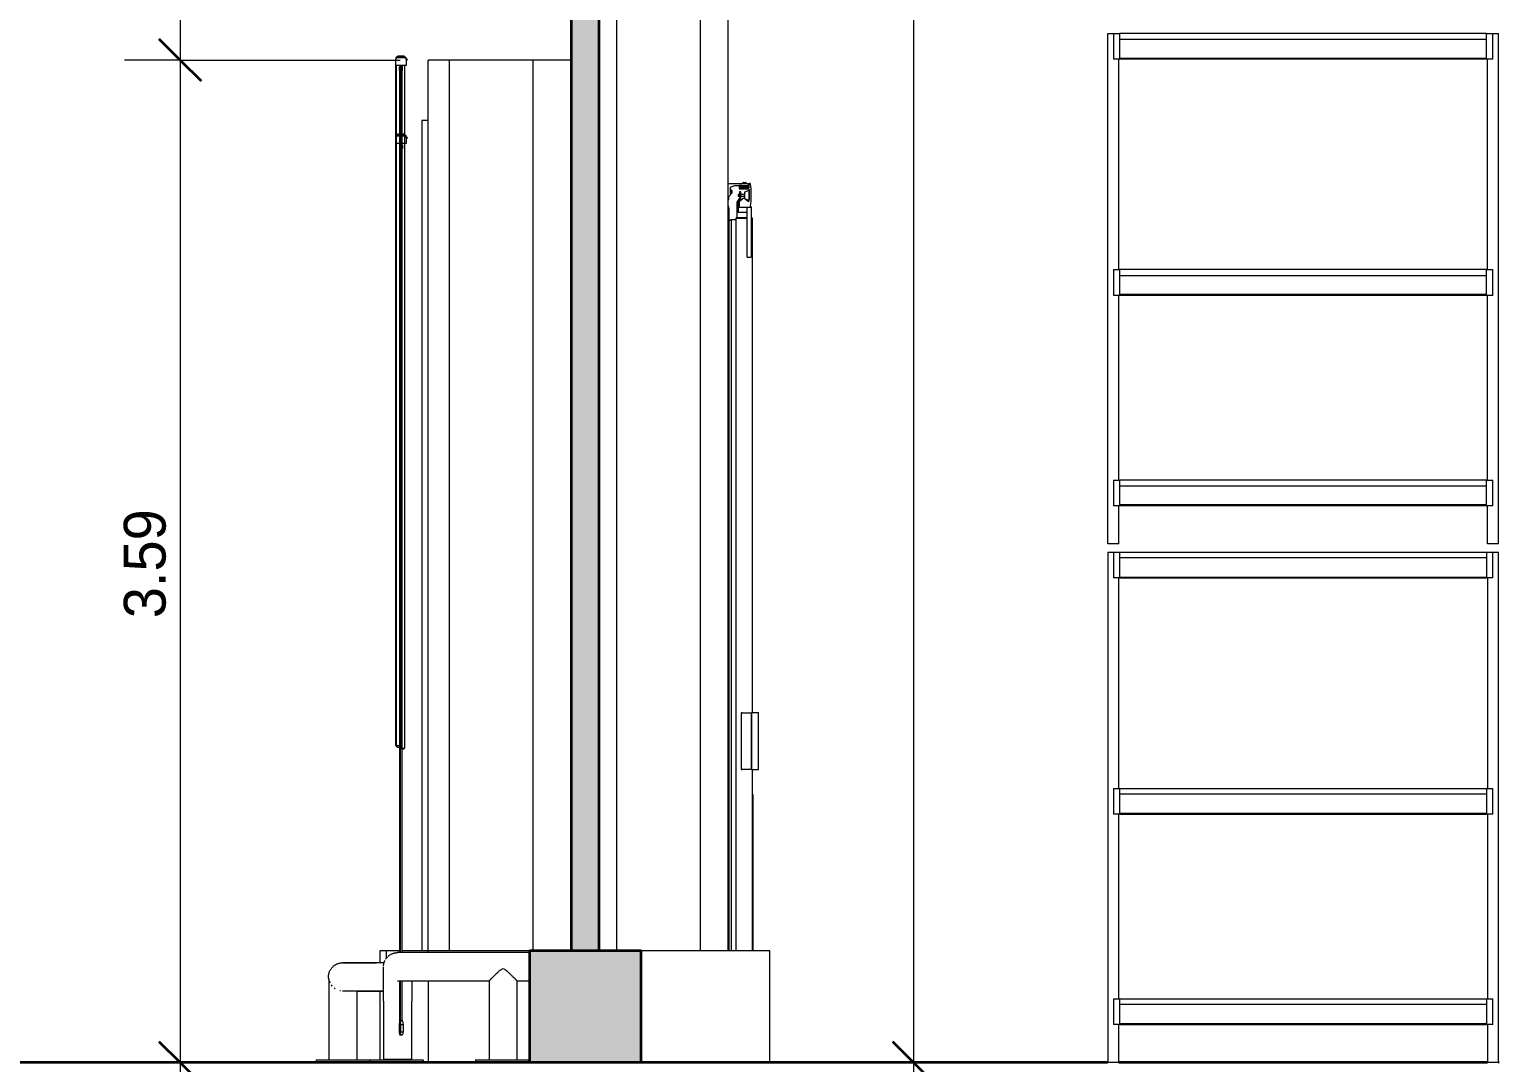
# Model space of a CAD drawing. Header units: centimetres. Extents: x -336 to 16318, y -437 to 1921.
# Drawn here: x 10739 to 11266, y 94 to 464 of the extents above; entities that cross this region are included whole.
import ezdxf

# ---------------------------------------------------------------- set-up
doc = ezdxf.new("R2010")
doc.units = ezdxf.units.CM
for name, color, linetype, lineweight in [('A-ANNO-DIMS', 7, 'Continuous', 9), ('A-ANNO-DIMS-100', 7, 'Continuous', 9), ('A-DOOR', 7, 'Continuous', 9), ('A-FLOR', 7, 'Continuous', 9), ('A-GENM', 7, 'Continuous', 9), ('A-WALL', 7, 'Continuous', 9), ('A-WALL-PATT', 7, 'Continuous', 35), ('I-WALL', 7, 'Continuous', 9), ('Q-SPCQ', 7, 'Continuous', 9)]:
    doc.layers.add(name, color=color, linetype=linetype, lineweight=lineweight)
doc.styles.add('Century Gothic_1', font='GOTHIC.TTF', dxfattribs={"height": 15})
doc.dimstyles.new('FCA_N_Cotas_E100', dxfattribs={"dimscale": 30.48, "dimtxt": 15.662524, "dimasz": 0.492126, "dimexe": 0.656168, "dimexo": 0.656168, "dimgap": 0.032808, "dimtad": 1, "dimlfac": 0.01, "dimrnd": 0.01, "dimzin": 0, "dimdsep": 46, "dimtxsty": 'Century Gothic_1', "dimblk1": 'OBLIQUE', "dimblk2": 'OBLIQUE', "dimsah": 1, "dimcen": 0.09, "dimdle": 0.656168, "dimazin": 2, "dimtfac": 1, "dimtdec": 4, "dimtix": 1, "dimtmove": 0, "dimatfit": 3, "dimfxl": 1, "dimtvp": 1, "dimtolj": 1, "dimtzin": 0, "dimarcsym": 2})
pattern_1 = [(90, (12329.9, 712), (-30, 2e-15), [])]

# ---------------------------------------------------------------- blocks, each defined once
blk = doc.blocks.new('PQ_RVR_EST-01_ZZ_ZZ_MO_T_A_rvt-2-Section 7')
at = {"layer": 'A-FLOR', "lineweight": 35}
for p, q in [((3262.56, 94), (2363.02, 94)), ((3398.61, 94), (3266.53, 94)), ((3402.77, 94), (3402.58, 94))]:
    blk.add_line(p, q, dxfattribs=at)
blk = doc.blocks.new('Doors-Door-sets- LAHET-LAH010005 - 2_10 x 3_00-1584137-Section 7')
at = {"layer": 'A-DOOR', "color": 8, "true_color": 0x808080}
for p, q in [((3133.7, 408.91), (3126.4, 408.91)), ((3127.3, 407.65), (3128.8, 408.28)), ((3127.3, 404.95), (3127.3, 407.65)), ((3127.7, 406.6), (3127.3, 406.6)), ((3127.7, 406.6), (3127.3, 406.6)), ((3127.3, 405.4), (3127.7, 405.4)), ((3127.3, 405.4), (3127.7, 405.4)), ((3127.8, 406.5), (3127.7, 406.6)), ((3127.7, 406.6), (3127.7, 406.52)), ((3127.8, 406.5), (3127.7, 406.6)), ((3127.7, 406.6), (3127.7, 406)), ((3127.7, 406), (3127.7, 405.4)), ((3127.7, 405.4), (3127.8, 405.5)), ((3127.7, 405.4), (3127.8, 405.5)), ((3127.7, 405.48), (3127.7, 405.4)), ((3127.8, 406.5), (3127.8, 406)), ((3127.8, 406.5), (3127.8, 406)), ((3127.8, 406), (3127.8, 405.5)), ((3127.8, 406), (3127.8, 405.5)), ((3128.8, 408.28), (3133.9, 408.28)), ((3130.42, 408.14), (3130.42, 407.22)), ((3130.53, 406.05), (3130.53, 403.79)), ((3131.04, 406.05), (3130.53, 406.05)), ((3131.4, 408.28), (3130.56, 408.28)), ((3130.56, 407.08), (3133.81, 407.08)), ((3130.7, 407.48), (3130.7, 408.08)), ((3130.7, 408.08), (3131.4, 408.08)), ((3133.9, 407.48), (3130.7, 407.48)), ((3131.04, 403.79), (3131.04, 406.05)), ((3131.37, 408.08), (3133.34, 408.08)), ((3131.4, 408.08), (3131.4, 408.28)), ((3131.85, 409.41), (3131.75, 409.31)), ((3131.85, 409.41), (3131.75, 409.31)), ((3131.75, 409.31), (3131.75, 408.91)), ((3131.75, 409.31), (3132.95, 409.31)), ((3131.85, 409.41), (3132.85, 409.41)), ((3131.85, 409.41), (3132.85, 409.41)), ((3131.85, 409.41), (3132.85, 409.41)), ((3131.85, 409.41), (3132.85, 409.41)), ((3132.05, 408.28), (3132.05, 408.08)), ((3133.98, 406.55), (3132.41, 405.94)), ((3132.41, 405.94), (3132.41, 403.59)), ((3132.65, 408.08), (3132.65, 408.28)), ((3132.95, 409.31), (3132.85, 409.41)), ((3132.95, 409.31), (3132.85, 409.41)), ((3132.95, 408.91), (3132.95, 409.31)), ((3133.9, 408.28), (3133.3, 408.28)), ((3133.3, 408.28), (3133.3, 408.08)), ((3133.3, 408.08), (3133.9, 408.08)), ((3133.9, 408.71), (3133.7, 408.91)), ((3133.9, 408.71), (3133.9, 408.28)), ((3133.9, 408.28), (3133.9, 408.71)), ((3133.9, 408.08), (3133.9, 407.48)), ((3133.98, 406.55), (3133.98, 403.18)), ((3134.02, 406.87), (3134.02, 403.51)), ((3134.35, 408.98), (3134.1, 408.98)), ((3134.82, 407.08), (3134.55, 408.81)), ((3134.82, 402.76), (3134.82, 407.08)), ((3126.4, 403.28), (3126.7, 403.28)), ((3126.52, 401), (3126.4, 401)), ((3126.52, 401), (3126.72, 400)), ((3126.52, 401), (3126.52, 134)), ((3126.7, 404.39), (3127.3, 404.95)), ((3126.7, 403.28), (3126.7, 404.39)), ((3130.53, 403.79), (3129.68, 402.35)), ((3129.68, 402.35), (3129.68, 396.63)), ((3130.53, 405.03), (3130.13, 405.03)), ((3130.13, 405.03), (3130.13, 404.47)), ((3130.13, 404.47), (3130.53, 404.47)), ((3130.19, 402.35), (3131.04, 403.79)), ((3130.19, 398.63), (3130.19, 402.35)), ((3130.21, 400.66), (3130.42, 400.86)), ((3130.42, 400.86), (3130.21, 400.66)), ((3130.28, 400.48), (3134.67, 400.48)), ((3130.52, 402.46), (3130.42, 402.46)), ((3130.42, 402.46), (3130.42, 400.86)), ((3131.92, 403.66), (3130.52, 402.46)), ((3132.41, 405.03), (3131.04, 405.03)), ((3131.04, 404.47), (3132.41, 404.47)), ((3132.41, 403.66), (3131.92, 403.66)), ((3133.81, 402.46), (3132.41, 403.66)), ((3132.63, 403.47), (3133.91, 402.97)), ((3133.36, 382.63), (3133.36, 400.48)), ((3134.02, 403.51), (3133.81, 402.46)), ((3134.52, 400.86), (3134.82, 402.76)), ((3134.52, 400.86), (3134.74, 400.65)), ((3134.74, 400.65), (3134.52, 400.86)), ((3134.8, 400.48), (3134.67, 400.48)), ((3134.8, 400.48), (3134.8, 382.63)), ((3126.72, 400), (3126.72, 134)), ((3126.73, 394.9), (3126.73, 134)), ((3126.73, 394.9), (3126.73, 134)), ((3127.72, 396.15), (3129.22, 396.15)), ((3127.72, 134), (3127.72, 396.15)), ((3129.22, 396.48), (3129.22, 134)), ((3133.36, 396.64), (3129.38, 396.64)), ((3129.68, 396.63), (3133.36, 396.63)), ((3133.36, 398.63), (3130.19, 398.63)), ((3135.03, 396.64), (3134.8, 396.64)), ((3135.22, 219.39), (3135.22, 396.44)), ((3133.36, 382.63), (3134.8, 382.63)), ((3131.21, 219.39), (3131.21, 199)), ((3131.48, 219.39), (3131.22, 219.39)), ((3131.48, 219.39), (3134.88, 219.39)), ((3134.88, 219.39), (3134.94, 219.39)), ((3134.88, 199), (3134.88, 219.39)), ((3134.92, 219.39), (3134.92, 199)), ((3137.42, 219.39), (3134.92, 219.39)), ((3137.42, 199), (3137.42, 219.39)), ((3131.22, 199), (3131.48, 199)), ((3134.88, 199), (3131.48, 199)), ((3134.94, 199), (3134.88, 199)), ((3134.92, 199), (3137.42, 199)), ((3135.22, 134), (3135.22, 199)), ((3135.17, 190.09), (3135.37, 190.09)), ((3135.37, 190.09), (3135.37, 134))]:
    blk.add_line(p, q, dxfattribs=at)
for centre, radius, start, end in [((3130.56, 408.14), 0.141, 105, 180), ((3130.56, 408.14), 0.141, 90, 180), ((3130.56, 407.22), 0.141, 180, 270), ((3133.81, 406.87), 0.212, 0, 90), ((3133.81, 406.87), 0.212, 60, 75), ((3134.1, 408.77), 0.208, 89.3533, 198.3162), ((3134.1, 408.77), 0.208, 102.9737, 171.0755), ((3133.81, 406.87), 0.212, 0, 45), ((3134.35, 408.78), 0.198, 8.9726, 89.3533), ((3130.28, 400.58), 0.103, 133.3468, 270), ((3130.28, 400.58), 0.103, 133.3468, 147.0121), ((3130.28, 400.58), 0.103, 215.3387, 270), ((3134.67, 400.58), 0.0991, 270, 46.6532), ((3134.67, 400.58), 0.0991, 283.6653, 46.6532)]:
    blk.add_arc(centre, radius, start, end, dxfattribs=at)
for points, knots in [([(3126.74, 394.74), (3126.73, 394.79), (3126.73, 394.9), (3126.74, 395.05), (3126.76, 395.21), (3126.81, 395.36), (3126.88, 395.5), (3126.96, 395.63), (3127.06, 395.76), (3127.17, 395.87), (3127.29, 395.96), (3127.47, 396.07), (3127.62, 396.12), (3127.72, 396.15)], [0.4545455, 0.4545455, 0.4545455, 0.4545455, 0.5, 0.5454545, 0.5909091, 0.6363636, 0.6818182, 0.7272727, 0.7727273, 0.8181818, 0.8636364, 0.9090909, 1, 1, 1, 1]), ([(3129.38, 396.64), (3129.37, 396.64), (3129.35, 396.63), (3129.32, 396.62), (3129.3, 396.62), (3129.28, 396.6), (3129.27, 396.59), (3129.26, 396.58), (3129.24, 396.56), (3129.23, 396.54), (3129.23, 396.51), (3129.22, 396.49), (3129.22, 396.48)], [0, 0, 0, 0, 0.166667, 0.25, 0.333333, 0.416667, 0.5, 0.583333, 0.666667, 0.75, 0.833333, 1, 1, 1, 1]), ([(3135.22, 396.44), (3135.22, 396.46), (3135.22, 396.48), (3135.21, 396.52), (3135.2, 396.53), (3135.19, 396.55), (3135.18, 396.56), (3135.17, 396.58), (3135.15, 396.6), (3135.13, 396.61), (3135.1, 396.62), (3135.07, 396.63), (3135.04, 396.64), (3135.03, 396.64)], [0, 0, 0, 0, 0.166667, 0.25, 0.333333, 0.375, 0.416667, 0.5, 0.583333, 0.666667, 0.75, 0.833333, 1, 1, 1, 1])]:
    blk.add_open_spline(points, degree=3, knots=knots, dxfattribs=at)
blk.add_open_spline([(3126.74, 394.74), (3126.73, 394.79), (3126.73, 394.9), (3126.73, 395), (3126.74, 395.05)], degree=3, dxfattribs=at)
blk = doc.blocks.new('FCA_N_Cortina Plastico Industrial - 4_90x3_00-1685725-Section 7')
at = {"layer": 'A-GENM', "color": 8, "true_color": 0x808080}
for p, q in [((3007.64, 453.85), (3007.31, 453.47)), ((3007.31, 453.47), (3007.31, 451.45)), ((3008.26, 454.67), (3007.47, 454)), ((3007.64, 453.83), (3007.5, 453.93)), ((3007.5, 453.93), (3007.64, 453.83)), ((3007.64, 453.83), (3007.5, 453.93)), ((3007.5, 453.93), (3007.64, 453.83)), ((3007.64, 453.83), (3007.5, 453.93)), ((3007.5, 453.93), (3007.64, 453.83)), ((3007.64, 453.83), (3007.5, 453.93)), ((3007.5, 453.93), (3007.64, 453.83)), ((3011.09, 454), (3007.53, 454)), ((3007.53, 453.85), (3007.64, 453.85)), ((3007.59, 454), (3008.29, 454.59)), ((3010.36, 454.67), (3008.26, 454.67)), ((3008.29, 454.59), (3010.33, 454.59)), ((3010.33, 454.59), (3011.04, 454)), ((3011.19, 453.97), (3010.36, 454.67)), ((3011.12, 453.93), (3010.98, 453.82)), ((3010.98, 453.82), (3011.12, 453.93)), ((3011.12, 453.93), (3010.98, 453.82)), ((3010.98, 453.82), (3011.12, 453.93)), ((3011.12, 453.93), (3010.98, 453.82)), ((3010.98, 453.82), (3011.12, 453.93)), ((3011.12, 453.93), (3010.98, 453.82)), ((3010.98, 453.82), (3011.12, 453.93)), ((3011.32, 453.47), (3010.98, 453.85)), ((3010.98, 453.85), (3011.09, 453.85)), ((3011.09, 453.8), (3011.19, 453.88)), ((3011.19, 453.88), (3011.09, 453.8)), ((3011.09, 453.8), (3011.19, 453.88)), ((3011.19, 453.88), (3011.09, 453.8)), ((3011.09, 453.8), (3011.19, 453.88)), ((3011.19, 453.88), (3011.09, 453.8)), ((3011.09, 453.8), (3011.19, 453.88)), ((3011.19, 453.88), (3011.09, 453.8)), ((3011.65, 453.33), (3011.09, 453.8)), ((3011.2, 453.6), (3011.59, 453.27)), ((3011.32, 451.45), (3011.32, 453.47)), ((3011.59, 453.27), (3011.65, 453.33)), ((3007.31, 451.45), (3007.31, 208.05)), ((3007.31, 451.45), (3011.32, 451.45)), ((3007.71, 208.05), (3007.71, 451.45)), ((3008.79, 449.53), (3008.79, 450.75)), ((3008.79, 450.75), (3008.94, 450.75)), ((3008.94, 449.53), (3008.79, 449.53)), ((3008.89, 207.99), (3008.89, 449.53)), ((3008.91, 451.45), (3008.91, 208.05)), ((3009.41, 450.75), (3009.29, 450.75)), ((3009.29, 449.53), (3009.84, 449.53)), ((3009.31, 451.45), (3009.31, 207.05)), ((3009.31, 208.05), (3009.31, 451.45)), ((3009.46, 207.05), (3009.46, 451.45)), ((3009.46, 449.87), (3009.55, 449.87)), ((3009.52, 449.93), (3009.58, 450.41)), ((3009.52, 449.93), (3009.61, 449.93)), ((3009.58, 450.41), (3009.58, 451.45)), ((3009.67, 450.41), (3009.58, 450.41)), ((3009.67, 450.41), (3009.61, 449.93)), ((3009.67, 451.45), (3009.67, 450.41)), ((3009.84, 450.75), (3009.67, 450.75)), ((3009.74, 206.63), (3009.74, 449.53)), ((3009.84, 449.53), (3009.84, 450.75)), ((3010.51, 451.45), (3010.51, 207.05)), ((3010.66, 207.05), (3010.66, 451.45)), ((3008.89, 133.38), (3008.89, 207.41)), ((3008.97, 207.8), (3008.97, 133.39)), ((3009.74, 133.39), (3009.74, 206.52)), ((3008.89, 109.09), (3008.89, 123.35)), ((3008.97, 123.33), (3008.97, 109.09)), ((3009.74, 109.09), (3009.74, 123.31)), ((3008.77, 108.97), (3008.62, 107.57)), ((3008.62, 107.57), (3008.62, 104.99)), ((3008.89, 109.09), (3008.97, 109.09)), ((3009.7, 109.1), (3008.93, 109.1)), ((3008.97, 109.09), (3009.74, 109.09)), ((3009.23, 107.57), (3009.08, 108.97)), ((3009.08, 108.97), (3009.86, 108.97)), ((3009.23, 104.99), (3009.23, 107.57)), ((3010.01, 107.57), (3009.23, 107.57)), ((3009.86, 108.97), (3010.01, 107.57)), ((3010.01, 107.57), (3010.01, 104.99)), ((3008.62, 104.99), (3008.77, 104.13)), ((3008.93, 104), (3009.7, 104)), ((3008.93, 104), (3009.7, 104)), ((3008.93, 104), (3009.7, 104)), ((3009.08, 104.13), (3009.23, 104.99)), ((3009.08, 104.13), (3009.86, 104.13)), ((3009.23, 104.99), (3010.01, 104.99)), ((3010.01, 104.99), (3009.86, 104.13))]:
    blk.add_line(p, q, dxfattribs=at)
at = {"layer": 'A-GENM', "color": 8, "true_color": 0x808080, "flags": 128}
for points in [[(3007.31, 208.05), (3007.31, 208.01), (3007.32, 207.97), (3007.32, 207.93), (3007.32, 207.89), (3007.33, 207.85), (3007.34, 207.81), (3007.35, 207.77), (3007.36, 207.74), (3007.38, 207.7), (3007.39, 207.66), (3007.41, 207.62), (3007.42, 207.59), (3007.44, 207.55), (3007.46, 207.52), (3007.49, 207.49), (3007.51, 207.45), (3007.53, 207.42), (3007.56, 207.39), (3007.59, 207.36), (3007.62, 207.33), (3007.64, 207.31), (3007.67, 207.28), (3007.71, 207.25), (3007.74, 207.23), (3007.77, 207.21), (3007.81, 207.19), (3007.84, 207.17), (3007.88, 207.15), (3007.91, 207.13), (3007.95, 207.12), (3007.99, 207.1), (3008.03, 207.09), (3008.06, 207.08), (3008.1, 207.07), (3008.14, 207.06), (3008.18, 207.06), (3008.22, 207.05), (3008.26, 207.05), (3008.3, 207.05), (3008.34, 207.05), (3008.38, 207.05), (3008.42, 207.06), (3008.46, 207.06), (3008.5, 207.07), (3008.54, 207.08), (3008.58, 207.09), (3008.62, 207.1), (3008.65, 207.11), (3008.69, 207.12), (3008.73, 207.14), (3008.76, 207.16), (3008.8, 207.18), (3008.83, 207.2), (3008.87, 207.22), (3008.9, 207.24), (3008.93, 207.27), (3008.96, 207.29), (3008.99, 207.32), (3009.02, 207.35), (3009.05, 207.37), (3009.08, 207.4), (3009.1, 207.44), (3009.12, 207.47), (3009.15, 207.5), (3009.17, 207.53), (3009.19, 207.57), (3009.21, 207.6), (3009.22, 207.64), (3009.24, 207.68), (3009.25, 207.72), (3009.27, 207.75), (3009.28, 207.79), (3009.29, 207.83), (3009.3, 207.87), (3009.3, 207.91), (3009.31, 207.95), (3009.31, 207.99), (3009.31, 208.03), (3009.31, 208.05)], [(3008.91, 208.05), (3008.91, 208.03), (3008.91, 208), (3008.91, 207.98), (3008.9, 207.95), (3008.9, 207.93), (3008.89, 207.91), (3008.89, 207.88), (3008.88, 207.86), (3008.87, 207.84), (3008.86, 207.82), (3008.85, 207.79), (3008.84, 207.77), (3008.83, 207.75), (3008.82, 207.73), (3008.81, 207.71), (3008.79, 207.69), (3008.78, 207.67), (3008.76, 207.65), (3008.75, 207.64), (3008.73, 207.62), (3008.71, 207.6), (3008.69, 207.59), (3008.68, 207.57), (3008.66, 207.56), (3008.64, 207.55), (3008.62, 207.53), (3008.59, 207.52), (3008.57, 207.51), (3008.55, 207.5), (3008.53, 207.49), (3008.51, 207.48), (3008.48, 207.48), (3008.46, 207.47), (3008.44, 207.46), (3008.41, 207.46), (3008.39, 207.46), (3008.37, 207.45), (3008.34, 207.45), (3008.32, 207.45), (3008.29, 207.45), (3008.27, 207.45), (3008.25, 207.45), (3008.22, 207.46), (3008.2, 207.46), (3008.18, 207.47), (3008.15, 207.47), (3008.13, 207.48), (3008.11, 207.49), (3008.08, 207.49), (3008.06, 207.5), (3008.04, 207.51), (3008.02, 207.53), (3008, 207.54), (3007.98, 207.55), (3007.96, 207.56), (3007.94, 207.58), (3007.92, 207.59), (3007.9, 207.61), (3007.89, 207.63), (3007.87, 207.64), (3007.85, 207.66), (3007.84, 207.68), (3007.82, 207.7), (3007.81, 207.72), (3007.8, 207.74), (3007.79, 207.76), (3007.77, 207.78), (3007.76, 207.8), (3007.76, 207.83), (3007.75, 207.85), (3007.74, 207.87), (3007.73, 207.89), (3007.73, 207.92), (3007.72, 207.94), (3007.72, 207.97), (3007.72, 207.99), (3007.71, 208.01), (3007.71, 208.04), (3007.71, 208.05)], [(3009.31, 207.05), (3009.31, 207.02), (3009.31, 207), (3009.32, 206.97), (3009.32, 206.94), (3009.33, 206.92), (3009.33, 206.89), (3009.34, 206.86), (3009.35, 206.84), (3009.36, 206.81), (3009.37, 206.79), (3009.38, 206.76), (3009.39, 206.74), (3009.4, 206.71), (3009.42, 206.69), (3009.43, 206.67), (3009.45, 206.65), (3009.46, 206.63), (3009.48, 206.6), (3009.5, 206.58), (3009.52, 206.57), (3009.54, 206.55), (3009.56, 206.53), (3009.58, 206.51), (3009.6, 206.5), (3009.62, 206.48), (3009.65, 206.47), (3009.67, 206.45), (3009.69, 206.44), (3009.72, 206.43), (3009.74, 206.42), (3009.77, 206.41), (3009.79, 206.4), (3009.82, 206.4), (3009.85, 206.39), (3009.87, 206.38), (3009.9, 206.38), (3009.93, 206.38), (3009.95, 206.38), (3009.98, 206.38), (3010.01, 206.38), (3010.03, 206.38), (3010.06, 206.38), (3010.09, 206.38), (3010.11, 206.39), (3010.14, 206.39), (3010.17, 206.4), (3010.19, 206.41), (3010.22, 206.42), (3010.24, 206.43), (3010.27, 206.44), (3010.29, 206.45), (3010.32, 206.46), (3010.34, 206.47), (3010.36, 206.49), (3010.38, 206.5), (3010.41, 206.52), (3010.43, 206.54), (3010.45, 206.56), (3010.47, 206.57), (3010.48, 206.59), (3010.5, 206.61), (3010.52, 206.64), (3010.54, 206.66), (3010.55, 206.68), (3010.57, 206.7), (3010.58, 206.73), (3010.59, 206.75), (3010.6, 206.77), (3010.61, 206.8), (3010.62, 206.82), (3010.63, 206.85), (3010.64, 206.88), (3010.65, 206.9), (3010.65, 206.93), (3010.66, 206.95), (3010.66, 206.98), (3010.66, 207.01), (3010.66, 207.04), (3010.66, 207.05)], [(3010.51, 207.05), (3010.51, 207.03), (3010.51, 207.01), (3010.51, 206.99), (3010.51, 206.97), (3010.5, 206.95), (3010.5, 206.93), (3010.49, 206.9), (3010.49, 206.88), (3010.48, 206.87), (3010.47, 206.85), (3010.46, 206.83), (3010.45, 206.81), (3010.44, 206.79), (3010.43, 206.77), (3010.42, 206.75), (3010.41, 206.74), (3010.4, 206.72), (3010.38, 206.7), (3010.37, 206.69), (3010.35, 206.67), (3010.34, 206.66), (3010.32, 206.65), (3010.31, 206.63), (3010.29, 206.62), (3010.27, 206.61), (3010.25, 206.6), (3010.23, 206.59), (3010.22, 206.58), (3010.2, 206.57), (3010.18, 206.56), (3010.16, 206.55), (3010.14, 206.55), (3010.12, 206.54), (3010.1, 206.54), (3010.08, 206.53), (3010.06, 206.53), (3010.03, 206.53), (3010.01, 206.53), (3009.99, 206.53), (3009.97, 206.53), (3009.95, 206.53), (3009.93, 206.53), (3009.91, 206.53), (3009.89, 206.53), (3009.87, 206.54), (3009.85, 206.54), (3009.83, 206.55), (3009.81, 206.56), (3009.79, 206.56), (3009.77, 206.57), (3009.75, 206.58), (3009.73, 206.59), (3009.71, 206.6), (3009.7, 206.61), (3009.68, 206.63), (3009.66, 206.64), (3009.65, 206.65), (3009.63, 206.67), (3009.61, 206.68), (3009.6, 206.7), (3009.59, 206.71), (3009.57, 206.73), (3009.56, 206.74), (3009.55, 206.76), (3009.54, 206.78), (3009.53, 206.8), (3009.52, 206.82), (3009.51, 206.84), (3009.5, 206.85), (3009.49, 206.87), (3009.49, 206.89), (3009.48, 206.91), (3009.47, 206.93), (3009.47, 206.96), (3009.47, 206.98), (3009.46, 207), (3009.46, 207.02), (3009.46, 207.04), (3009.46, 207.05)]]:
    blk.add_lwpolyline(points, dxfattribs=at)
at = {"layer": 'A-GENM', "color": 8, "true_color": 0x808080}
for centre, radius, start, end in [((3007.55, 453.93), 0.111, 136.1672, 228.4011), ((3007.55, 453.93), 0.111, 136.1672, 228.4011), ((3007.55, 453.93), 0.111, 136.1672, 228.4011), ((3007.55, 453.93), 0.111, 136.1672, 228.4011), ((3007.55, 453.93), 0.111, 136.1672, 228.4011), ((3007.55, 453.93), 0.111, 136.1672, 228.4011), ((3007.55, 453.93), 0.111, 136.1672, 228.4011), ((3007.55, 453.93), 0.111, 136.1672, 228.4011), ((3007.53, 453.93), 0.075, 90, 270), ((3007.53, 453.93), 0.075, 165, 270), ((3011.09, 453.93), 0.075, 270, 90), ((3011.09, 453.93), 0.075, 270, 0), ((3011.13, 453.93), 0.0748, 316.1076, 39.6531), ((3011.13, 453.93), 0.0748, 316.1076, 25.7289), ((3011.13, 453.93), 0.0748, 316.1076, 25.7289), ((3011.13, 453.93), 0.0748, 316.1076, 25.7289), ((3011.13, 453.93), 0.0748, 316.1076, 25.7289), ((3011.13, 453.93), 0.0748, 316.1076, 25.7289), ((3011.13, 453.93), 0.0748, 316.1076, 25.7289), ((3011.13, 453.93), 0.0748, 316.1076, 25.7289)]:
    blk.add_arc(centre, radius, start, end, dxfattribs=at)
for centre, major_axis, start_param, end_param in [((3009.46, 449.93), (0, 0.0675), 3.226963, 4.748339), ((3009.54, 449.93), (0, 0.0675), 3.226963, 4.748339), ((3008.93, 108.94), (0, 0.162), 4.91544, 7.650931), ((3008.93, 108.94), (0, 0.162), 0.373021, 1.367745), ((3008.93, 108.94), (0, 0.162), 0.373021, 1.367745), ((3008.93, 108.94), (0, 0.162), 4.91544, 5.910164), ((3008.93, 108.94), (0, 0.162), 4.91544, 5.910164), ((3009.7, 108.94), (0, 0.162), 0.373021, 1.367745), ((3009.7, 108.94), (0, 0.162), 4.91544, 6.158845), ((3008.93, 104.16), (0, 0.161), 1.779716, 4.50347), ((3008.93, 104.16), (0, 0.161), 1.779716, 4.50347), ((3008.93, 104.16), (0, 0.161), 1.779716, 4.50347), ((3009.7, 104.16), (0, 0.161), 1.779716, 4.50347)]:
    blk.add_ellipse(centre, major_axis=major_axis, ratio=0.996195, start_param=start_param, end_param=end_param, dxfattribs=at)
blk = doc.blocks.new('Doors-Door-sets- LAHET-LAH010005 - 2_10 x 3_00-1686188-Section 7')
at = {"layer": 'A-DOOR', "color": 8, "true_color": 0x808080}
for p, q in [((3127.7, 406.6), (3127.3, 406.6)), ((3127.3, 405.4), (3127.7, 405.4)), ((3127.8, 406.5), (3127.7, 406.6)), ((3127.7, 406.6), (3127.7, 406.52)), ((3127.7, 405.4), (3127.8, 405.5)), ((3127.7, 405.48), (3127.7, 405.4)), ((3127.8, 406.5), (3127.8, 406)), ((3127.8, 406), (3127.8, 405.5)), ((3131.85, 409.41), (3131.75, 409.31)), ((3131.85, 409.41), (3132.85, 409.41)), ((3131.85, 409.41), (3132.85, 409.41)), ((3132.95, 409.31), (3132.85, 409.41)), ((3130.42, 400.86), (3130.21, 400.66)), ((3134.74, 400.65), (3134.52, 400.86)), ((3126.73, 394.9), (3126.73, 241.5)), ((3126.73, 226.5), (3126.73, 134))]:
    blk.add_line(p, q, dxfattribs=at)
for centre, radius, start, end in [((3130.56, 408.14), 0.141, 105, 180), ((3133.81, 406.87), 0.212, 60, 75), ((3134.1, 408.77), 0.208, 102.9737, 171.0755), ((3133.81, 406.87), 0.212, 0, 45), ((3130.28, 400.58), 0.103, 133.3468, 147.0121), ((3130.28, 400.58), 0.103, 215.3387, 270), ((3134.67, 400.58), 0.0991, 283.6653, 46.6532)]:
    blk.add_arc(centre, radius, start, end, dxfattribs=at)
blk.add_open_spline([(3126.74, 395.05), (3126.73, 395), (3126.73, 394.9), (3126.73, 394.79), (3126.74, 394.74)], degree=3, dxfattribs=at)
blk = doc.blocks.new('FCA_N_Cortina Plastico Industrial - 3_70x3_00-1687601-Section 7')
at = {"layer": 'A-GENM', "color": 8, "true_color": 0x808080}
for p, q in [((3008.26, 426.67), (3007.69, 426.19)), ((3007.69, 426.08), (3008.29, 426.59)), ((3008.89, 426.67), (3008.26, 426.67)), ((3008.29, 426.59), (3008.89, 426.59)), ((3010.36, 426.67), (3009.74, 426.67)), ((3009.74, 426.59), (3010.33, 426.59)), ((3010.33, 426.59), (3011.04, 426)), ((3011.19, 425.97), (3010.36, 426.67)), ((3007.31, 425.47), (3007.31, 423.45)), ((3008.89, 426), (3007.69, 426)), ((3007.69, 423.45), (3008.89, 423.45)), ((3008.79, 422.75), (3008.79, 421.53)), ((3011.09, 426), (3009.74, 426)), ((3009.74, 423.45), (3011.32, 423.45)), ((3009.84, 422.75), (3009.84, 421.53)), ((3011.12, 425.93), (3010.98, 425.82)), ((3010.98, 425.82), (3011.12, 425.93)), ((3011.12, 425.93), (3010.98, 425.82)), ((3010.98, 425.82), (3011.12, 425.93)), ((3011.12, 425.93), (3010.98, 425.82)), ((3011.32, 425.47), (3010.98, 425.85)), ((3010.98, 425.85), (3011.09, 425.85)), ((3011.09, 425.8), (3011.19, 425.88)), ((3011.19, 425.88), (3011.09, 425.8)), ((3011.09, 425.8), (3011.19, 425.88)), ((3011.19, 425.88), (3011.09, 425.8)), ((3011.09, 425.8), (3011.19, 425.88)), ((3011.65, 425.33), (3011.09, 425.8)), ((3011.2, 425.6), (3011.59, 425.27)), ((3011.32, 423.45), (3011.32, 425.47)), ((3011.59, 425.27), (3011.65, 425.33))]:
    blk.add_line(p, q, dxfattribs=at)
for centre, radius, start, end in [((3011.09, 425.93), 0.075, 270, 90), ((3011.13, 425.93), 0.0748, 316.1076, 39.6531), ((3011.13, 425.93), 0.0748, 316.1076, 25.7289), ((3011.13, 425.93), 0.0748, 316.1076, 25.7289), ((3011.13, 425.93), 0.0748, 316.1076, 25.7289), ((3011.13, 425.93), 0.0748, 316.1076, 25.7289)]:
    blk.add_arc(centre, radius, start, end, dxfattribs=at)
blk = doc.blocks.new('RVR_Bolardo proteccion-03 - RVR_Bolardo proteccion-03-1706103-Section 7')
at = {"layer": 'A-GENM', "color": 8, "true_color": 0x808080}
for p, q in [((3003.24, 129.77), (3000.49, 129.77)), ((2983.44, 123.74), (2983.44, 94.96)), ((2993.54, 94.96), (2993.54, 119.74)), ((2993.54, 119.61), (3003.06, 119.61)), ((3000.49, 119.73), (3003.05, 119.73)), ((2978.97, 94.96), (2998.02, 94.96)), ((2978.97, 94), (2978.97, 94.96)), ((2998.02, 94.96), (2998.02, 94))]:
    blk.add_line(p, q, dxfattribs=at)
at = {"layer": 'A-GENM', "color": 8, "true_color": 0x808080, "flags": 128}
for points in [[(2983.34, 124.75), (2983.34, 124.95), (2983.35, 125.15), (2983.37, 125.35), (2983.4, 125.55), (2983.44, 125.75), (2983.48, 125.95), (2983.53, 126.14), (2983.59, 126.33), (2983.66, 126.52), (2983.73, 126.71), (2983.82, 126.89), (2983.91, 127.07), (2984, 127.25), (2984.1, 127.42), (2984.21, 127.59), (2984.33, 127.75), (2984.45, 127.91), (2984.58, 128.06), (2984.72, 128.21), (2984.86, 128.35), (2985.01, 128.49), (2985.16, 128.62), (2985.32, 128.75), (2985.48, 128.86), (2985.65, 128.98), (2985.82, 129.08), (2985.99, 129.18), (2986.17, 129.27), (2986.35, 129.35), (2986.54, 129.43), (2986.73, 129.5), (2986.92, 129.56), (2987.11, 129.62), (2987.31, 129.66), (2987.5, 129.7), (2987.7, 129.73), (2987.9, 129.75), (2988.1, 129.77), (2988.3, 129.77)], [(3000.49, 129.77), (3000.01, 129.77), (2999.52, 129.77), (2999.04, 129.77), (2998.56, 129.77), (2998.08, 129.77), (2997.61, 129.77), (2997.14, 129.77), (2996.67, 129.77), (2996.22, 129.77), (2995.77, 129.77), (2995.32, 129.77), (2994.89, 129.77), (2994.46, 129.77), (2994.05, 129.77), (2993.64, 129.77), (2993.25, 129.77), (2992.86, 129.77), (2992.49, 129.77), (2992.13, 129.77), (2991.79, 129.77), (2991.46, 129.77), (2991.14, 129.77), (2990.84, 129.77), (2990.55, 129.77), (2990.28, 129.77), (2990.03, 129.77), (2989.79, 129.77), (2989.57, 129.77), (2989.37, 129.77), (2989.18, 129.77), (2989.02, 129.77), (2988.87, 129.77), (2988.74, 129.77), (2988.63, 129.77), (2988.53, 129.77), (2988.46, 129.77), (2988.41, 129.77), (2988.37, 129.77), (2988.36, 129.77), (2988.36, 129.77)], [(2988.71, 129.77), (2988.83, 129.77), (2988.97, 129.77), (2989.14, 129.77), (2989.32, 129.77), (2989.51, 129.77), (2989.73, 129.77), (2989.96, 129.77), (2990.21, 129.77), (2990.48, 129.77), (2990.76, 129.77), (2991.06, 129.77), (2991.37, 129.77), (2991.7, 129.77), (2992.04, 129.77), (2992.39, 129.77), (2992.76, 129.77), (2993.14, 129.77), (2993.53, 129.77), (2993.94, 129.77), (2994.35, 129.77), (2994.77, 129.77), (2995.21, 129.77), (2995.65, 129.77), (2996.09, 129.77), (2996.55, 129.77), (2997.01, 129.77), (2997.48, 129.77), (2997.95, 129.77), (2998.43, 129.77), (2998.91, 129.77), (2999.39, 129.77), (2999.88, 129.77), (3000.36, 129.77), (3000.49, 129.77)], [(2983.44, 123.74), (2983.41, 123.9), (2983.38, 124.1), (2983.36, 124.3), (2983.34, 124.5), (2983.34, 124.7)], [(2988.36, 119.73), (2988.37, 119.73), (2988.4, 119.73), (2988.45, 119.73), (2988.51, 119.73), (2988.6, 119.73), (2988.71, 119.73), (2988.83, 119.73), (2988.97, 119.73), (2989.14, 119.73), (2989.32, 119.73), (2989.51, 119.73), (2989.73, 119.73), (2989.96, 119.73), (2990.21, 119.73), (2990.48, 119.73), (2990.76, 119.73), (2991.06, 119.73), (2991.37, 119.73), (2991.7, 119.73), (2992.04, 119.73), (2992.39, 119.73), (2992.76, 119.73), (2993.14, 119.73), (2993.53, 119.73), (2993.94, 119.73), (2994.35, 119.73), (2994.77, 119.73), (2995.21, 119.73), (2995.65, 119.73), (2996.09, 119.73), (2996.55, 119.73), (2997.01, 119.73), (2997.48, 119.73), (2997.95, 119.73), (2998.43, 119.73), (2998.91, 119.73), (2999.39, 119.73), (2999.88, 119.73), (3000.36, 119.73), (3000.49, 119.73)]]:
    blk.add_lwpolyline(points, dxfattribs=at)
at = {"layer": 'A-GENM', "color": 8, "true_color": 0x808080}
for points in [[(2983.44, 123.74), (2983.45, 123.69), (2983.46, 123.65), (2983.47, 123.6)], [(2984.41, 121.65), (2984.45, 121.6), (2984.5, 121.54), (2984.55, 121.49)], [(2987.33, 119.84), (2987.4, 119.82), (2987.48, 119.81), (2987.56, 119.8)]]:
    blk.add_open_spline(points, degree=3, dxfattribs=at)
for points, knots in [([(2983.55, 123.3), (2983.57, 123.23), (2983.62, 123.08), (2983.72, 122.83), (2983.8, 122.66), (2983.84, 122.57)], [0.05789567, 0.05789567, 0.05789567, 0.05789567, 0.08333333, 0.11111111, 0.13424796, 0.13424796, 0.13424796, 0.13424796]), ([(2983.71, 122.85), (2983.73, 122.81), (2983.76, 122.73), (2983.8, 122.64), (2983.83, 122.59)], [0.14542062, 0.14542062, 0.14542062, 0.14542062, 0.16071429, 0.17857143, 0.17857143, 0.17857143, 0.17857143]), ([(2984.23, 121.9), (2984.3, 121.8), (2984.42, 121.64), (2984.55, 121.49), (2984.59, 121.43)], [0.19444444, 0.19444444, 0.19444444, 0.19444444, 0.22222222, 0.23771231, 0.23771231, 0.23771231, 0.23771231]), ([(2985.36, 120.73), (2985.4, 120.7), (2985.49, 120.63), (2985.59, 120.56), (2985.65, 120.53)], [0.31036081, 0.31036081, 0.31036081, 0.31036081, 0.31944444, 0.33333333, 0.33333333, 0.33333333, 0.33333333])]:
    blk.add_open_spline(points, degree=3, knots=knots, dxfattribs=at)
blk = doc.blocks.new('RVR_Bolardo proteccion-02 - RVR_Bolardo proteccion-02-1958052-Section 7')
at = {"layer": 'A-GENM', "color": 8, "true_color": 0x808080}
for p, q in [((3055.31, 133.41), (3021.39, 133.41)), ((3021.39, 123.31), (3040.85, 123.31)), ((3040.84, 123.31), (3040.84, 94.96)), ((3050.88, 123.31), (3055.31, 123.31)), ((3050.88, 94.96), (3050.88, 123.31)), ((3003.03, 116.07), (3003.03, 95.23)), ((3013.13, 95.23), (3013.13, 116.07)), ((2998.18, 94.96), (3017.23, 94.96)), ((2998.18, 94.96), (2998.18, 94)), ((3003.03, 95.23), (3008.08, 95.23)), ((3008.08, 95.23), (3013.13, 95.23)), ((3017.23, 94.96), (3017.23, 94)), ((3035.96, 94.96), (3055.01, 94.96)), ((3035.96, 94.96), (3035.96, 94)), ((3055.01, 94.96), (3055.01, 94))]:
    blk.add_line(p, q, dxfattribs=at)
at = {"layer": 'A-GENM', "color": 8, "true_color": 0x808080, "flags": 128}
for points in [[(3003.8, 131.04), (3003.91, 131.21), (3004.03, 131.37), (3004.15, 131.53), (3004.28, 131.68), (3004.42, 131.83)], [(3004.56, 131.98), (3004.71, 132.12), (3004.86, 132.25), (3005.02, 132.37), (3005.18, 132.49), (3005.35, 132.6), (3005.5, 132.69)], [(3005.7, 132.81), (3005.88, 132.9), (3006.06, 132.98), (3006.25, 133.06), (3006.44, 133.13), (3006.63, 133.19), (3006.83, 133.25), (3007.02, 133.29), (3007.22, 133.33), (3007.42, 133.36), (3007.62, 133.38), (3007.82, 133.4), (3008.03, 133.4)], [(3021.39, 133.41), (3020.86, 133.41), (3020.33, 133.41), (3019.8, 133.41), (3019.27, 133.41), (3018.75, 133.41), (3018.23, 133.41), (3017.71, 133.41), (3017.2, 133.41), (3016.7, 133.41), (3016.2, 133.41), (3015.72, 133.41), (3015.24, 133.41), (3014.77, 133.41), (3014.31, 133.41), (3013.87, 133.41), (3013.44, 133.41), (3013.01, 133.41), (3012.61, 133.41), (3012.21, 133.41), (3011.83, 133.41), (3011.47, 133.41), (3011.12, 133.41), (3010.79, 133.41), (3010.48, 133.41), (3010.18, 133.41), (3009.9, 133.41), (3009.64, 133.41), (3009.4, 133.41), (3009.18, 133.41), (3008.97, 133.41), (3008.79, 133.41), (3008.63, 133.41), (3008.48, 133.41), (3008.36, 133.41), (3008.26, 133.41), (3008.18, 133.41), (3008.12, 133.41), (3008.09, 133.41), (3008.07, 133.41), (3008.07, 133.41)], [(3003.03, 116.07), (3003.03, 116.56), (3003.03, 117.05), (3003.03, 117.54), (3003.03, 118.03), (3003.03, 118.51), (3003.03, 118.99), (3003.03, 119.46), (3003.03, 119.93), (3003.03, 120.4), (3003.03, 120.85), (3003.03, 121.3), (3003.03, 121.74), (3003.03, 122.17), (3003.03, 122.6), (3003.03, 123.01), (3003.03, 123.41), (3003.03, 123.79), (3003.03, 124.17), (3003.03, 124.53), (3003.03, 124.88), (3003.03, 125.22), (3003.03, 125.54), (3003.03, 125.84), (3003.03, 126.13), (3003.03, 126.41), (3003.03, 126.66), (3003.03, 126.9), (3003.03, 127.13), (3003.03, 127.33), (3003.03, 127.52), (3003.03, 127.69), (3003.03, 127.84), (3003.03, 127.97), (3003.03, 128.08), (3003.03, 128.18)], [(3003.04, 128.56), (3003.05, 128.76), (3003.07, 128.96), (3003.1, 129.16), (3003.13, 129.36), (3003.18, 129.56)], [(3003.23, 129.76), (3003.29, 129.94), (3003.35, 130.13), (3003.43, 130.32), (3003.51, 130.51), (3003.6, 130.69)], [(3008.07, 123.31), (3008.08, 123.31), (3008.11, 123.31), (3008.16, 123.31), (3008.24, 123.31), (3008.33, 123.31), (3008.45, 123.31), (3008.59, 123.31), (3008.74, 123.31), (3008.92, 123.31), (3009.12, 123.31), (3009.34, 123.31), (3009.57, 123.31), (3009.83, 123.31), (3010.1, 123.31), (3010.4, 123.31), (3010.7, 123.31), (3011.03, 123.31), (3011.37, 123.31), (3011.73, 123.31), (3012.11, 123.31), (3012.5, 123.31), (3012.9, 123.31), (3013.32, 123.31), (3013.75, 123.31), (3014.19, 123.31), (3014.65, 123.31), (3015.11, 123.31), (3015.59, 123.31), (3016.07, 123.31), (3016.56, 123.31), (3017.06, 123.31), (3017.57, 123.31), (3018.09, 123.31), (3018.6, 123.31), (3019.13, 123.31), (3019.65, 123.31), (3020.18, 123.31), (3020.72, 123.31), (3021.25, 123.31), (3021.39, 123.31)], [(3013.13, 123.32), (3013.13, 123.12), (3013.13, 122.71), (3013.13, 122.29), (3013.13, 121.86), (3013.13, 121.42), (3013.13, 120.98), (3013.13, 120.52), (3013.13, 120.06), (3013.13, 119.59), (3013.13, 119.12), (3013.13, 118.64), (3013.13, 118.16), (3013.13, 117.67), (3013.13, 117.18), (3013.13, 116.69), (3013.13, 116.2), (3013.13, 116.07)]]:
    blk.add_lwpolyline(points, dxfattribs=at)
at = {"layer": 'A-GENM', "color": 8, "true_color": 0x808080}
for points, knots in [([(3040.85, 123.31), (3040.85, 123.31), (3040.87, 123.33), (3040.95, 123.41), (3041.06, 123.51), (3041.15, 123.6), (3041.25, 123.71), (3041.38, 123.83), (3041.51, 123.96), (3041.65, 124.1), (3041.81, 124.25), (3041.97, 124.41), (3042.14, 124.58), (3042.32, 124.75), (3042.5, 124.93), (3042.69, 125.12), (3042.88, 125.31), (3043.11, 125.53), (3043.38, 125.8), (3043.65, 126.05), (3043.83, 126.22), (3043.94, 126.32), (3044.1, 126.48), (3044.34, 126.72), (3044.59, 126.95), (3044.77, 127.09), (3044.9, 127.17), (3045.12, 127.32), (3045.44, 127.51), (3045.72, 127.64), (3045.86, 127.7)], [0.5042727, 0.5042727, 0.5042727, 0.5042727, 0.5333333, 0.5666667, 0.5833333, 0.6, 0.6166667, 0.6333333, 0.65, 0.6666667, 0.6833333, 0.7, 0.7166667, 0.7333333, 0.75, 0.7666667, 0.7833333, 0.8, 0.825, 0.85, 0.8625, 0.86875, 0.875, 0.9, 0.925, 0.93125, 0.9375, 0.95, 0.975, 1, 1, 1, 1]), ([(3045.86, 127.7), (3046.05, 127.62), (3046.33, 127.49), (3046.63, 127.31), (3046.8, 127.2), (3046.92, 127.11), (3047.04, 127.02), (3047.2, 126.89), (3047.38, 126.72), (3047.56, 126.54), (3047.71, 126.4), (3047.85, 126.26), (3048.03, 126.1), (3048.31, 125.83), (3048.65, 125.5), (3049.04, 125.12), (3049.35, 124.81), (3049.59, 124.58), (3049.76, 124.41), (3049.92, 124.25), (3050.07, 124.1), (3050.22, 123.96), (3050.35, 123.83), (3050.47, 123.71), (3050.58, 123.6), (3050.67, 123.51), (3050.78, 123.41), (3050.86, 123.33), (3050.88, 123.31), (3050.88, 123.31)], [0, 0, 0, 0, 0.0333333, 0.05, 0.0583333, 0.0666667, 0.075, 0.0833333, 0.1, 0.1166667, 0.125, 0.1333333, 0.15, 0.1666667, 0.2, 0.2333333, 0.2666667, 0.2833333, 0.3, 0.3166667, 0.3333333, 0.35, 0.3666667, 0.3833333, 0.4, 0.4166667, 0.4333333, 0.4666667, 0.4957273, 0.4957273, 0.4957273, 0.4957273]), ([(3040.89, 123.35), (3040.86, 123.33), (3040.85, 123.31), (3040.85, 123.31), (3040.85, 123.31)], [0.46666667, 0.46666667, 0.46666667, 0.46666667, 0.5, 0.50357166, 0.50357166, 0.50357166, 0.50357166]), ([(3050.88, 123.31), (3050.88, 123.31), (3050.88, 123.31), (3050.86, 123.33), (3050.84, 123.35)], [0.49642834, 0.49642834, 0.49642834, 0.49642834, 0.5, 0.53333333, 0.53333333, 0.53333333, 0.53333333])]:
    blk.add_open_spline(points, degree=3, knots=knots, dxfattribs=at)
blk = doc.blocks.new('RVR-Rack Almacenamiento - Default-1745858-Section 7')
at = {"layer": 'Q-SPCQ', "color": 253, "true_color": 0xaaaaaa}
for p, q in [((3262.56, 276.88), (3264.63, 276.88)), ((3262.56, 276.88), (3262.56, 94)), ((3264.63, 276.88), (3266.85, 276.88)), ((3264.63, 276.88), (3264.63, 267.67)), ((3266.85, 267.67), (3266.85, 276.88)), ((3266.85, 276.88), (3398.3, 276.88)), ((3398.3, 274.82), (3266.85, 274.82)), ((3398.3, 276.88), (3400.52, 276.88)), ((3398.3, 276.88), (3398.3, 267.67)), ((3400.52, 267.67), (3400.52, 276.88)), ((3400.52, 276.88), (3402.58, 276.88)), ((3402.58, 94), (3402.58, 276.88)), ((3266.85, 267.67), (3264.63, 267.67)), ((3266.53, 192.27), (3266.53, 267.67)), ((3266.85, 267.99), (3398.3, 267.99)), ((3266.85, 267.67), (3398.3, 267.67)), ((3400.52, 267.67), (3398.3, 267.67)), ((3398.61, 267.67), (3398.61, 192.27)), ((3264.63, 192.27), (3266.85, 192.27)), ((3264.63, 192.27), (3264.63, 183.06)), ((3266.85, 183.06), (3266.85, 192.27)), ((3266.85, 192.27), (3398.3, 192.27)), ((3398.3, 190.2), (3266.85, 190.2)), ((3398.3, 192.27), (3400.52, 192.27)), ((3398.3, 192.27), (3398.3, 183.06)), ((3400.52, 183.06), (3400.52, 192.27)), ((3266.85, 183.06), (3264.63, 183.06)), ((3266.53, 116.86), (3266.53, 183.06)), ((3266.85, 183.38), (3398.3, 183.38)), ((3266.85, 183.06), (3398.3, 183.06)), ((3400.52, 183.06), (3398.3, 183.06)), ((3398.61, 183.06), (3398.61, 116.86)), ((3264.63, 116.86), (3266.85, 116.86)), ((3264.63, 116.86), (3264.63, 107.65)), ((3266.85, 107.65), (3266.85, 116.86)), ((3266.85, 116.86), (3398.3, 116.86)), ((3398.3, 116.86), (3400.52, 116.86)), ((3398.3, 116.86), (3398.3, 107.65)), ((3400.52, 107.65), (3400.52, 116.86)), ((3398.3, 114.8), (3266.85, 114.8)), ((3266.85, 107.65), (3264.63, 107.65)), ((3266.53, 94), (3266.53, 107.65)), ((3266.85, 107.97), (3398.3, 107.97)), ((3266.85, 107.65), (3398.3, 107.65)), ((3400.52, 107.65), (3398.3, 107.65)), ((3398.61, 107.65), (3398.61, 94)), ((3266.53, 94), (3262.56, 94)), ((3402.58, 94), (3398.61, 94))]:
    blk.add_line(p, q, dxfattribs=at)
blk = doc.blocks.new('RVR-Rack Almacenamiento - Default-V97-Section 7')
at = {"layer": 'Q-SPCQ', "color": 253, "true_color": 0xaaaaaa}
for p, q in [((3262.56, 462.74), (3264.63, 462.74)), ((3262.56, 279.86), (3262.56, 462.74)), ((3264.63, 462.74), (3266.85, 462.74)), ((3264.63, 462.74), (3264.63, 453.54)), ((3266.85, 453.54), (3266.85, 462.74)), ((3398.3, 462.74), (3266.85, 462.74)), ((3266.85, 460.68), (3398.3, 460.68)), ((3398.3, 462.74), (3400.52, 462.74)), ((3398.3, 453.54), (3398.3, 462.74)), ((3400.52, 453.54), (3400.52, 462.74)), ((3400.52, 462.74), (3402.58, 462.74)), ((3402.58, 279.86), (3402.58, 462.74)), ((3266.85, 453.54), (3264.63, 453.54)), ((3266.53, 378.13), (3266.53, 453.54)), ((3398.3, 453.85), (3266.85, 453.85)), ((3398.3, 453.54), (3266.85, 453.54)), ((3400.52, 453.54), (3398.3, 453.54)), ((3398.61, 378.13), (3398.61, 453.54)), ((3264.63, 378.13), (3266.85, 378.13)), ((3264.63, 378.13), (3264.63, 368.92)), ((3266.85, 368.92), (3266.85, 378.13)), ((3398.3, 378.13), (3266.85, 378.13)), ((3266.85, 376.07), (3398.3, 376.07)), ((3398.3, 378.13), (3400.52, 378.13)), ((3398.3, 368.92), (3398.3, 378.13)), ((3400.52, 368.92), (3400.52, 378.13)), ((3266.85, 368.92), (3264.63, 368.92)), ((3266.53, 302.72), (3266.53, 368.92)), ((3398.3, 369.24), (3266.85, 369.24)), ((3398.3, 368.92), (3266.85, 368.92)), ((3400.52, 368.92), (3398.3, 368.92)), ((3398.61, 302.72), (3398.61, 368.92)), ((3264.63, 302.72), (3266.85, 302.72)), ((3264.63, 302.72), (3264.63, 293.52)), ((3266.85, 293.52), (3266.85, 302.72)), ((3398.3, 302.72), (3266.85, 302.72)), ((3266.85, 300.66), (3398.3, 300.66)), ((3398.3, 302.72), (3400.52, 302.72)), ((3398.3, 293.52), (3398.3, 302.72)), ((3400.52, 293.52), (3400.52, 302.72)), ((3266.85, 293.52), (3264.63, 293.52)), ((3266.53, 279.86), (3266.53, 293.52)), ((3398.3, 293.83), (3266.85, 293.83)), ((3398.3, 293.52), (3266.85, 293.52)), ((3400.52, 293.52), (3398.3, 293.52)), ((3398.61, 279.86), (3398.61, 293.52)), ((3266.53, 279.86), (3262.56, 279.86)), ((3402.58, 279.86), (3398.61, 279.86))]:
    blk.add_line(p, q, dxfattribs=at)
blk = doc.blocks.new('DIMBLOCK45-Section 7')
at = {"layer": 'A-ANNO-DIMS-100'}
for p, q in [((11056.27, 1047), (11056.27, 74)), ((11056.27, 1027), (11046.88, 1027)), ((11056.27, 1027), (11076.27, 1027)), ((11056.27, 94), (11046.88, 94)), ((11056.27, 94), (11076.27, 94))]:
    blk.add_line(p, q, dxfattribs=at)
at = {"layer": 'A-ANNO-DIMS-100', "lineweight": 35}
for p, q in [((11056.27, 1027), (11048.77, 1034.5)), ((11056.27, 1027), (11063.77, 1019.5)), ((11056.27, 94), (11048.77, 101.5)), ((11056.27, 94), (11063.77, 86.5))]:
    blk.add_line(p, q, dxfattribs=at)
at = {"layer": 'A-ANNO-DIMS-100', "color": 0, "insert": (11036.05, 540.11), "char_height": 15, "width": 48.9267, "attachment_point": 1, "rotation": 90, "line_spacing_factor": 0.984502, "style": 'Century Gothic_1'}
blk.add_mtext('9.33', dxfattribs=at)
blk = doc.blocks.new('_Oblique')
at = {"color": 0, "linetype": 'ByBlock', "lineweight": -2}
blk.add_line((-0.5, -0.5), (0.5, 0.5), dxfattribs=at)
blk = doc.blocks.new('DIMBLOCK55-Section 7')
at = {"layer": 'A-ANNO-DIMS-100'}
for p, q in [((10793.48, 473.24), (10793.48, 74)), ((10793.48, 453.24), (10773.48, 453.24)), ((10793.48, 453.24), (10872.35, 453.24)), ((10793.48, 94), (10784.09, 94)), ((10793.48, 94), (10813.48, 94))]:
    blk.add_line(p, q, dxfattribs=at)
at = {"layer": 'A-ANNO-DIMS-100', "lineweight": 35}
for p, q in [((10793.48, 453.24), (10785.98, 460.74)), ((10793.48, 453.24), (10800.98, 445.74)), ((10793.48, 94), (10785.98, 101.5)), ((10793.48, 94), (10800.98, 86.5))]:
    blk.add_line(p, q, dxfattribs=at)
at = {"layer": 'A-ANNO-DIMS-100', "color": 0, "insert": (10773.26, 253.24), "char_height": 15, "width": 48.9267, "attachment_point": 1, "rotation": 90, "line_spacing_factor": 0.984502, "style": 'Century Gothic_1'}
blk.add_mtext('3.59', dxfattribs=at)

msp = doc.modelspace()

# ---------------------------------------------------------------- hatches: boundary and pattern name
at = {"layer": 'A-WALL-PATT', "lineweight": 9, "true_color": 0x9a9a9a}
for points in [[(10938.545, 134), (10943.613, 134), (10943.613, 1027), (10933.613, 1027), (10933.613, 134)], [(10951.275, 94), (10958.613, 94), (10958.613, 134), (10918.613, 134), (10918.613, 94), (10938.545, 94)]]:
    msp.add_hatch(color=253, dxfattribs=at).paths.add_polyline_path(points)
at = {"layer": 'A-WALL-PATT', "lineweight": 9, "true_color": 0x808080}
h = msp.add_hatch(dxfattribs=at)
h.set_pattern_fill('FP_21', color=8, style=0, pattern_type=2)
h.set_pattern_definition(pattern_1)
h.paths.add_polyline_path([(10979.7, 134), (10979.7, 1027), (10968.213, 1027), (10968.213, 588.801), (10943.613, 588.801), (10943.613, 134), (10976.734, 134)])
h = msp.add_hatch(dxfattribs=at)
h.set_pattern_fill('FP_21', color=8, style=0, pattern_type=2)
h.set_pattern_definition(pattern_1)
h.paths.add_polyline_path([(10989.7, 134), (10989.7, 1027), (10979.7, 1027), (10979.7, 134), (10989.463, 134)])
h = msp.add_hatch(dxfattribs=at)
h.set_pattern_fill('FP_21', color=8, style=0, pattern_type=2)
h.set_pattern_definition(pattern_1)
h.paths.add_polyline_path([(10892.354, 134), (10892.354, 453.243), (10882.354, 453.243), (10882.354, 134), (10887.627, 134)])
h = msp.add_hatch(dxfattribs=at)
h.set_pattern_fill('FP_21', color=8, style=0, pattern_type=2)
h.set_pattern_definition(pattern_1)
h.paths.add_polyline_path([(10892.354, 134), (10933.613, 134), (10933.613, 453.243), (10892.354, 453.243), (10892.354, 139.551)])
h = msp.add_hatch(dxfattribs=at)
h.set_pattern_fill('FP_21', color=8, style=0, pattern_type=2)
h.set_pattern_definition(pattern_1)
h.paths.add_polyline_path([(10882.354, 134), (10882.354, 431.56), (10880.003, 431.56), (10880.003, 134)])

# ---------------------------------------------------------------- linework, layer by layer
at = {"layer": 'A-FLOR', "lineweight": 35}
for p, q in [((11125.867, 94), (10397.906, 94)), ((11261.915, 94), (11129.835, 94))]:
    msp.add_line(p, q, dxfattribs=at)
at = {"layer": 'A-WALL'}
for p, q in [((10865.003, 134), (10865.003, 129.755)), ((10872.188, 134), (10865.003, 134)), ((10867.354, 131.346), (10867.354, 134)), ((10918.613, 134), (10873.044, 134)), ((10882.354, 134), (10882.354, 133.396)), ((11004.7, 134), (10958.613, 134)), ((11004.7, 94), (11004.7, 134)), ((10882.354, 123.318), (10882.354, 94)), ((10865.003, 119.608), (10865.003, 94.963)), ((10867.354, 94.963), (10867.354, 95.232))]:
    msp.add_line(p, q, dxfattribs=at)
at = {"layer": 'A-WALL', "lineweight": 35}
for p, q in [((10918.613, 134), (10918.613, 94)), ((10958.613, 134), (10918.613, 134)), ((10958.613, 94), (10958.613, 134))]:
    msp.add_line(p, q, dxfattribs=at)
at = {"layer": 'I-WALL', "lineweight": 35}
for p, q in [((10933.613, 1027), (10933.613, 134)), ((10943.613, 134), (10943.613, 1027))]:
    msp.add_line(p, q, dxfattribs=at)
at = {"layer": 'I-WALL'}
for p, q in [((10989.7, 1027), (10989.7, 134)), ((10882.354, 134), (10882.354, 453.243)), ((10933.613, 453.243), (10882.354, 453.243)), ((10882.354, 431.56), (10880.003, 431.56)), ((10880.003, 431.56), (10880.003, 134))]:
    msp.add_line(p, q, dxfattribs=at)

# ---------------------------------------------------------------- block references
at = {"lineweight": 5}
msp.add_blockref('PQ_RVR_EST-01_ZZ_ZZ_MO_T_A_rvt-2-Section 7', (7863.302, 0), dxfattribs=at)
at = {"layer": 'A-DOOR', "color": 8, "true_color": 0x808080}
for name in ['Doors-Door-sets- LAHET-LAH010005 - 2_10 x 3_00-1584137-Section 7', 'Doors-Door-sets- LAHET-LAH010005 - 2_10 x 3_00-1686188-Section 7']:
    msp.add_blockref(name, (7863.302, 0), dxfattribs=at)
at = {"layer": 'A-GENM', "color": 8, "true_color": 0x808080}
for name in ['FCA_N_Cortina Plastico Industrial - 4_90x3_00-1685725-Section 7', 'FCA_N_Cortina Plastico Industrial - 3_70x3_00-1687601-Section 7', 'RVR_Bolardo proteccion-02 - RVR_Bolardo proteccion-02-1958052-Section 7', 'RVR_Bolardo proteccion-03 - RVR_Bolardo proteccion-03-1706103-Section 7']:
    msp.add_blockref(name, (7863.302, 0), dxfattribs=at)
at = {"layer": 'Q-SPCQ', "color": 253, "true_color": 0xaaaaaa}
for name in ['RVR-Rack Almacenamiento - Default-V97-Section 7', 'RVR-Rack Almacenamiento - Default-1745858-Section 7']:
    msp.add_blockref(name, (7863.302, 0), dxfattribs=at)

# ---------------------------------------------------------------- dimensions: what is measured, and where the dimension line sits
at = {"layer": 'A-ANNO-DIMS'}
for base, p1, p2, override, picture, middle in [((11056.274, 94), (11066.881, 1027), (11066.881, 94), {"dimpost": '<>', "dimfxl": 933}, 'DIMBLOCK45-Section 7', (11047.397, 560.5)), ((10793.483, 94), (10892.354, 453.243), (10804.09, 94), {"dimpost": '<>', "dimfxl": 369.926846}, 'DIMBLOCK55-Section 7', (10784.606, 273.621))]:
    dim = msp.add_linear_dim(base=base, p1=p1, p2=p2, angle=90, dimstyle='FCA_N_Cotas_E100', override=override, dxfattribs=at)
    dim.commit()
    dim.dimension.update_dxf_attribs({"geometry": picture, "text_midpoint": middle})

doc.saveas('drawing.dxf')
